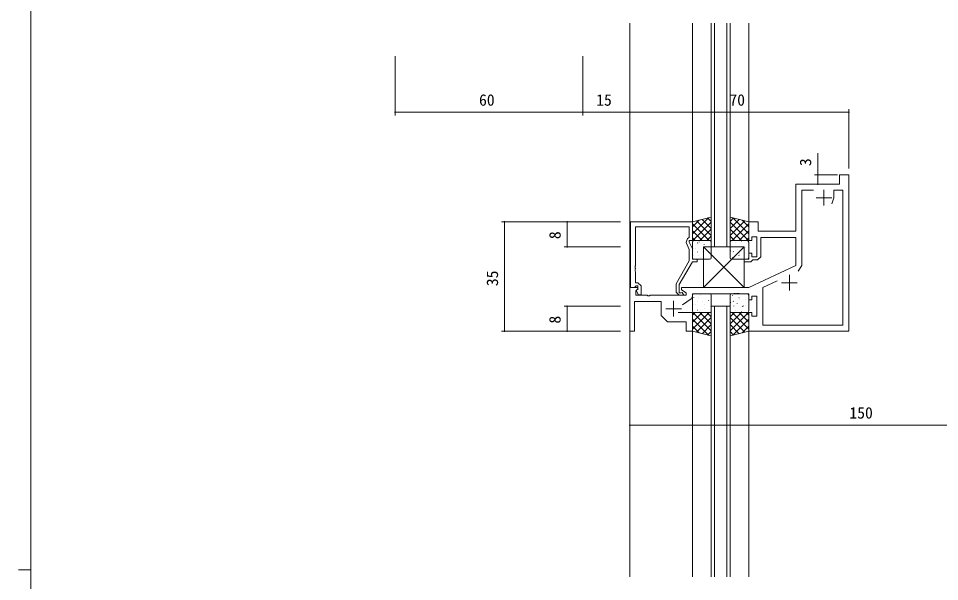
# Model space of a CAD drawing. Units: millimetres, scale not verified. Extents: x -1213 to 539, y -420 to 386.
# Drawn here: x -594 to -299.7, y 3.3 to 183.3 of the extents above; entities that cross this region are included whole.
import ezdxf
from ezdxf.enums import TextEntityAlignment as Align

# ---------------------------------------------------------------- set-up
doc = ezdxf.new("R2010")
doc.units = ezdxf.units.MM
doc.header["$LTSCALE"] = 2
for name, color, linetype, lineweight in [('0-1_USER1', 7, 'Continuous', 9), ('0-3_YKK_11', 7, 'Continuous', 9), ('0-4_YKK_12', 2, 'Continuous', 9), ('0-6_YKK_13', 4, 'Continuous', 9), ('0-7_YKK_D', 6, 'Continuous', 9)]:
    doc.layers.add(name, color=color, linetype=linetype, lineweight=lineweight)
doc.styles.add('ＭＳ ゴシック', font='')
doc.styles.get('ＭＳ ゴシック').set_extended_font_data('MS Gothic')

msp = doc.modelspace()

# ---------------------------------------------------------------- linework, layer by layer
at = {"layer": '0-1_USER1'}
for p, q in [((-590, -368), (-590, 382)), ((-594, 7), (-590, 7))]:
    msp.add_line(p, q, dxfattribs=at)
at = {"layer": '0-3_YKK_11', "color": 2}
for p, q in [((-336.685, 128.496), (-336.685, 123.496)), ((-339.185, 125.996), (-334.185, 125.996)), ((-347.685, 101.296), (-347.685, 96.296)), ((-350.185, 98.796), (-345.185, 98.796)), ((-384.685, 92.996), (-384.685, 87.996)), ((-387.185, 90.496), (-382.185, 90.496))]:
    msp.add_line(p, q, dxfattribs=at)
at = {"layer": '0-3_YKK_11'}
msp.add_line((-351.593, 99.406), (-356.155, 97.278), dxfattribs=at)
for points in [[(-381.908, 91.7), (-379.112, 93.658), (-378.685, 94.477), (-378.685, 95.296), (-365.644, 95.296), (-365.46, 95.416), (-364.91, 95.416), (-364.727, 95.296), (-364.644, 95.296), (-364.46, 95.416), (-363.91, 95.416), (-363.727, 95.296), (-360.685, 95.296), (-360.685, 93.296), (-359.685, 93.296), (-359.685, 94.496), (-358.085, 94.496), (-358.085, 88.096), (-359.685, 88.096), (-359.685, 89.296), (-360.685, 89.296), (-360.685, 83.296), (-328.685, 83.296), (-328.685, 133.296), (-331.685, 133.296), (-331.685, 130.296), (-345.685, 130.296), (-345.685, 115.296), (-357.685, 115.296), (-357.685, 118.296), (-360.685, 118.296), (-360.685, 112.296), (-359.685, 112.296), (-359.685, 113.496), (-358.085, 113.496), (-358.085, 107.096), (-359.685, 107.096), (-359.685, 108.296), (-360.685, 108.296), (-360.685, 106.296)], [(-351.593, 99.406), (-356.155, 97.278), (-356.155, 85.226), (-330.615, 85.226), (-330.615, 128.366), (-333.485, 128.366), (-333.485, 125.996), (-334.176, 124.009)], [(-340.048, 128.366), (-343.755, 128.366), (-343.755, 104.335), (-344.91, 102.522)], [(-398.485, 118.296), (-398.485, 97.296), (-397.155, 97.296), (-396.855, 97.596), (-396.655, 97.796), (-396.085, 97.796), (-396.085, 96.869), (-396.659, 96.296), (-395.909, 94.996), (-395.085, 94.996), (-395.085, 97.796), (-396.085, 98.796), (-396.855, 98.796), (-396.855, 102.337), (-396.975, 102.521), (-396.975, 103.071), (-396.855, 103.254), (-396.855, 103.337), (-396.975, 103.521), (-396.975, 104.071), (-396.855, 104.254), (-396.855, 116.666), (-379.685, 116.666), (-379.685, 113.296), (-380.312, 112.934), (-380.719, 111.645), (-379.685, 109.429), (-379.685, 105.764), (-383.885, 98.489), (-383.885, 95.796), (-382.885, 94.796), (-381.485, 94.796), (-381.984, 95.729), (-382.234, 95.596), (-382.885, 95.596), (-382.885, 98.221), (-378.685, 105.496), (-377.185, 105.496), (-377.185, 106.296), (-378.685, 106.296)], [(-378.685, 106.296), (-378.685, 109.651), (-379.685, 111.796), (-379.685, 112.296), (-378.685, 112.296), (-378.685, 118.296), (-398.485, 118.296)], [(-360.685, 106.296), (-362.185, 106.296), (-362.185, 105.496), (-359.985, 105.496), (-359.685, 105.796), (-359.385, 106.096), (-357.885, 106.096), (-356.885, 107.096), (-356.885, 113.296), (-345.685, 113.296), (-345.685, 104.29), (-360.685, 97.296), (-382.185, 97.296), (-382.185, 96.496), (-380.685, 95.63), (-380.685, 94.796), (-392.227, 94.796), (-392.41, 94.676), (-392.96, 94.676), (-393.144, 94.796), (-396.755, 94.796), (-396.755, 96.201), (-396.049, 96.908), (-396.21, 97.296), (-398.685, 97.296), (-398.685, 83.296), (-397.185, 83.296), (-397.185, 92.866), (-388.685, 92.866), (-388.685, 88.296), (-386.685, 86.296), (-380.685, 86.296), (-380.685, 83.296), (-378.685, 83.296), (-378.685, 89.296), (-383.216, 89.296)]]:
    msp.add_lwpolyline(points, dxfattribs=at)
at = {"layer": '0-4_YKK_12'}
for p, q in [((-398.685, 181.796), (-398.685, 4.796)), ((-378.685, 118.096), (-378.685, 181.796)), ((-372.685, 110.296), (-372.685, 181.796)), ((-371.685, 110.296), (-371.685, 181.796)), ((-367.685, 110.296), (-367.685, 181.796)), ((-366.685, 110.296), (-366.685, 181.796)), ((-360.685, 118.096), (-360.685, 181.796)), ((-328.685, 133.296), (-331.685, 133.296)), ((-331.685, 133.296), (-331.685, 130.296)), ((-345.685, 130.296), (-345.685, 115.296)), ((-331.685, 130.296), (-345.685, 130.296)), ((-345.685, 115.296), (-345.985, 115.296)), ((-366.685, 110.296), (-372.685, 110.296)), ((-372.685, 91.296), (-366.685, 91.296)), ((-372.685, 91.296), (-372.685, 4.796)), ((-371.685, 91.296), (-371.685, 4.796)), ((-367.685, 91.296), (-367.685, 4.796)), ((-366.685, 91.296), (-366.685, 4.796)), ((-378.685, 83.296), (-378.685, 4.796)), ((-360.685, 83.296), (-360.685, 4.796))]:
    msp.add_line(p, q, dxfattribs=at)
at = {"layer": '0-6_YKK_13'}
for p, q in [((-372.685, 119.796), (-378.685, 118.296)), ((-373.548, 119.58), (-378.685, 114.442)), ((-376.541, 118.832), (-378.685, 116.688)), ((-378.685, 118.296), (-378.685, 112.296)), ((-372.685, 118.197), (-378.587, 112.296)), ((-377.422, 118.611), (-372.685, 113.875)), ((-375.626, 119.06), (-372.685, 116.12)), ((-373.83, 119.509), (-372.685, 118.365)), ((-372.685, 112.296), (-372.685, 119.796)), ((-366.685, 119.796), (-360.685, 118.296)), ((-366.685, 112.296), (-366.685, 119.796)), ((-365.541, 119.509), (-366.685, 118.365)), ((-363.745, 119.06), (-366.685, 116.12)), ((-361.949, 118.611), (-366.685, 113.875)), ((-366.685, 118.197), (-360.784, 112.296)), ((-365.823, 119.58), (-360.685, 114.442)), ((-362.83, 118.832), (-360.685, 116.688)), ((-360.685, 118.296), (-360.685, 112.296)), ((-378.685, 117.63), (-373.351, 112.296)), ((-378.685, 115.385), (-375.596, 112.296)), ((-372.685, 115.952), (-376.342, 112.296)), ((-366.685, 115.952), (-363.029, 112.296)), ((-360.685, 117.63), (-366.02, 112.296)), ((-360.685, 115.385), (-363.775, 112.296)), ((-378.685, 113.14), (-377.841, 112.296)), ((-378.685, 112.296), (-372.685, 112.296)), ((-378.185, 112.296), (-373.185, 112.296)), ((-376.525, 111.828), (-376.519, 111.835)), ((-372.685, 113.707), (-374.097, 112.296)), ((-366.685, 113.707), (-365.274, 112.296)), ((-360.685, 112.296), (-366.685, 112.296)), ((-366.185, 112.296), (-361.185, 112.296)), ((-363.658, 112.201), (-363.652, 112.193)), ((-362.974, 112.107), (-362.93, 112.083)), ((-360.685, 113.14), (-361.53, 112.296)), ((-378.685, 106.796), (-378.685, 111.796)), ((-378.5, 109.623), (-378.494, 109.631)), ((-377.644, 109.616), (-377.6, 109.64)), ((-377.053, 111.505), (-377.009, 111.529)), ((-375.619, 108.881), (-375.575, 108.905)), ((-362.185, 110.296), (-375.185, 110.296)), ((-375.185, 110.296), (-375.185, 97.296)), ((-362.185, 97.296), (-375.185, 110.296)), ((-374.976, 111.073), (-374.932, 111.097)), ((-374.739, 109.808), (-374.733, 109.815)), ((-372.951, 110.339), (-372.907, 110.363)), ((-372.685, 111.796), (-372.685, 106.796)), ((-366.685, 106.796), (-366.685, 111.796)), ((-366.484, 109.051), (-366.44, 109.027)), ((-365.478, 110.218), (-365.471, 110.211)), ((-365.051, 111.675), (-365.007, 111.651)), ((-364.408, 109.483), (-364.364, 109.459)), ((-362.76, 110.329), (-362.713, 110.24)), ((-362.383, 110.217), (-362.339, 110.193)), ((-361.717, 110.033), (-361.71, 110.026)), ((-360.685, 111.796), (-360.685, 106.796)), ((-378.287, 107.424), (-378.243, 107.448)), ((-373.185, 106.296), (-378.185, 106.296)), ((-377.087, 108.629), (-377.04, 108.718)), ((-376.681, 107.64), (-376.674, 107.648)), ((-376.21, 106.992), (-376.167, 107.016)), ((-373.543, 108.449), (-373.499, 108.473)), ((-372.687, 108.086), (-372.685, 108.087)), ((-361.185, 106.296), (-366.185, 106.296)), ((-365.841, 106.859), (-365.797, 106.835)), ((-365.649, 108.804), (-365.603, 108.716)), ((-363.816, 107.593), (-363.773, 107.57)), ((-363.503, 108.013), (-363.496, 108.006)), ((-361.74, 108.026), (-361.696, 108.002)), ((-375.185, 97.296), (-362.185, 97.296)), ((-378.685, 94.796), (-378.685, 89.796)), ((-378.287, 94.167), (-378.243, 94.143)), ((-373.185, 95.296), (-378.185, 95.296)), ((-376.21, 94.599), (-376.167, 94.576)), ((-372.685, 89.796), (-372.685, 94.796)), ((-366.685, 94.796), (-366.685, 89.796)), ((-361.185, 95.296), (-366.185, 95.296)), ((-365.841, 94.732), (-365.797, 94.756)), ((-360.685, 89.796), (-360.685, 94.796)), ((-378.5, 91.968), (-378.494, 91.961)), ((-377.644, 91.976), (-377.6, 91.952)), ((-377.087, 92.962), (-377.04, 92.873)), ((-376.681, 93.951), (-376.674, 93.943)), ((-375.619, 92.71), (-375.575, 92.686)), ((-374.739, 91.783), (-374.733, 91.776)), ((-373.543, 93.142), (-373.499, 93.118)), ((-372.951, 91.252), (-372.907, 91.228)), ((-372.687, 93.505), (-372.685, 93.504)), ((-366.484, 92.54), (-366.44, 92.564)), ((-365.649, 92.787), (-365.603, 92.876)), ((-365.478, 91.373), (-365.471, 91.381)), ((-364.408, 92.108), (-364.364, 92.132)), ((-363.816, 93.998), (-363.773, 94.022)), ((-363.503, 93.578), (-363.496, 93.585)), ((-362.76, 91.263), (-362.713, 91.351)), ((-362.383, 91.374), (-362.339, 91.398)), ((-361.74, 93.565), (-361.696, 93.589)), ((-361.717, 91.558), (-361.71, 91.565)), ((-378.685, 83.961), (-373.351, 89.296)), ((-378.685, 88.451), (-377.841, 89.296)), ((-378.685, 86.206), (-375.596, 89.296)), ((-378.685, 89.296), (-372.685, 89.296)), ((-378.685, 83.296), (-378.685, 89.296)), ((-372.685, 83.394), (-378.587, 89.296)), ((-378.185, 89.296), (-373.185, 89.296)), ((-377.053, 90.086), (-377.009, 90.062)), ((-376.525, 89.763), (-376.519, 89.756)), ((-372.685, 85.639), (-376.342, 89.296)), ((-374.976, 90.518), (-374.932, 90.494)), ((-372.685, 87.884), (-374.097, 89.296)), ((-372.685, 89.296), (-372.685, 81.796)), ((-366.685, 87.884), (-365.274, 89.296)), ((-366.685, 85.639), (-363.029, 89.296)), ((-360.685, 89.296), (-366.685, 89.296)), ((-366.685, 83.394), (-360.784, 89.296)), ((-366.685, 89.296), (-366.685, 81.796)), ((-366.185, 89.296), (-361.185, 89.296)), ((-360.685, 83.961), (-366.02, 89.296)), ((-365.051, 89.916), (-365.007, 89.94)), ((-360.685, 86.206), (-363.775, 89.296)), ((-363.658, 89.39), (-363.652, 89.398)), ((-362.974, 89.484), (-362.93, 89.508)), ((-360.685, 88.451), (-361.53, 89.296)), ((-360.685, 83.296), (-360.685, 89.296)), ((-373.548, 82.011), (-378.685, 87.149)), ((-377.422, 82.98), (-372.685, 87.716)), ((-375.626, 82.531), (-372.685, 85.471)), ((-361.949, 82.98), (-366.685, 87.716)), ((-363.745, 82.531), (-366.685, 85.471)), ((-365.823, 82.011), (-360.685, 87.149)), ((-376.541, 82.76), (-378.685, 84.904)), ((-372.685, 81.796), (-378.685, 83.296)), ((-373.83, 82.082), (-372.685, 83.226)), ((-366.685, 81.796), (-360.685, 83.296)), ((-365.541, 82.082), (-366.685, 83.226)), ((-362.83, 82.76), (-360.685, 84.904))]:
    msp.add_line(p, q, dxfattribs=at)
msp.add_lwpolyline([(-362.185, 97.296), (-362.185, 110.296), (-375.185, 97.296)], dxfattribs=at)
for centre, start, end in [((-378.185, 111.796), 90, 180), ((-373.185, 111.796), 0, 89.99998), ((-366.185, 111.796), 90, 180), ((-361.185, 111.796), 0, 90), ((-378.185, 106.796), 180, 270), ((-373.185, 106.796), 270, 0), ((-366.185, 106.796), 180, 270), ((-361.185, 106.796), 269.99998, 359.99998), ((-378.185, 94.796), 90, 180), ((-373.185, 94.796), 0, 90), ((-366.185, 94.796), 90, 180), ((-361.185, 94.796), 0, 90), ((-378.185, 89.796), 180, 270), ((-373.185, 89.796), 270, 0), ((-366.185, 89.796), 180, 270), ((-361.185, 89.796), 270, 0)]:
    msp.add_arc(centre, 0.5, start, end, dxfattribs=at)
at = {"layer": '0-7_YKK_D'}
for p, q in [((-473.685, 171.265), (-473.685, 152.296)), ((-413.685, 171.265), (-413.685, 152.296)), ((-413.685, 171.265), (-413.685, 152.296)), ((-398.685, 171.265), (-398.685, 152.296)), ((-473.685, 153.296), (-413.685, 153.296)), ((-413.685, 153.296), (-398.685, 153.296)), ((-398.685, 135.296), (-398.685, 154.296)), ((-328.685, 153.296), (-398.685, 153.296)), ((-328.685, 135.296), (-328.685, 154.296)), ((-338.645, 133.296), (-338.645, 140.196)), ((-332.385, 133.296), (-339.645, 133.296)), ((-338.645, 130.296), (-338.645, 133.296)), ((-337.685, 130.296), (-337.645, 130.296)), ((-401.685, 118.296), (-439.685, 118.296)), ((-438.685, 118.296), (-438.685, 83.296)), ((-401.685, 118.296), (-419.685, 118.296)), ((-418.685, 118.296), (-418.685, 110.296)), ((-401.685, 110.296), (-419.685, 110.296)), ((-401.685, 91.296), (-419.685, 91.296)), ((-418.685, 83.296), (-418.685, 91.296)), ((-401.685, 83.296), (-439.685, 83.296)), ((-401.685, 83.296), (-419.685, 83.296)), ((-398.689, 68.748), (-398.689, 52.296)), ((-398.689, 53.296), (-248.685, 53.296))]:
    msp.add_line(p, q, dxfattribs=at)
for centre, start, end in [((-473.685, 153.296), 0, 180), ((-473.685, 153.296), 180, 0), ((-413.685, 153.296), 0, 180), ((-413.685, 153.296), 0, 180), ((-413.685, 153.296), 180, 0), ((-413.685, 153.296), 180, 0), ((-398.685, 153.296), 0, 180), ((-398.685, 153.296), 0, 180), ((-398.685, 153.296), 180, 0), ((-398.685, 153.296), 180, 0), ((-328.685, 153.296), 0, 180), ((-328.685, 153.296), 180, 0), ((-338.645, 133.296), 90, 270), ((-338.645, 133.296), 270, 90), ((-338.645, 130.296), 90, 270), ((-338.645, 130.296), 270, 90), ((-438.685, 118.296), 90, 270), ((-438.685, 118.296), 270, 90), ((-418.685, 118.296), 90, 270), ((-418.685, 118.296), 270, 90), ((-418.685, 110.296), 90, 270), ((-418.685, 110.296), 270, 90), ((-418.685, 91.296), 90, 270), ((-418.685, 91.296), 270, 90), ((-438.685, 83.296), 90, 270), ((-438.685, 83.296), 270, 90), ((-418.685, 83.296), 90, 270), ((-418.685, 83.296), 270, 90), ((-398.689, 53.296), 0, 180), ((-398.689, 53.296), 180, 0)]:
    msp.add_arc(centre, 0.106, start, end, dxfattribs=at)

# ---------------------------------------------------------------- texts
at = {"layer": '0-7_YKK_D', "color": 4, "style": 'ＭＳ ゴシック'}
for s, p in [('60', (-446.853, 154.296)), ('15', (-409.426, 154.296)), ('70', (-366.877, 154.296)), ('150', (-328.548, 54.296))]:
    msp.add_text(s, height=3.666, dxfattribs=at).set_placement(p, align=Align.BOTTOM_LEFT)
for s, p in [('3', (-339.645, 136.085)), ('8', (-419.685, 112.761)), ('35', (-439.685, 97.726)), ('8', (-419.685, 85.761))]:
    msp.add_text(s, height=3.666, rotation=90, dxfattribs=at).set_placement(p, align=Align.BOTTOM_LEFT)

doc.saveas('drawing.dxf')
